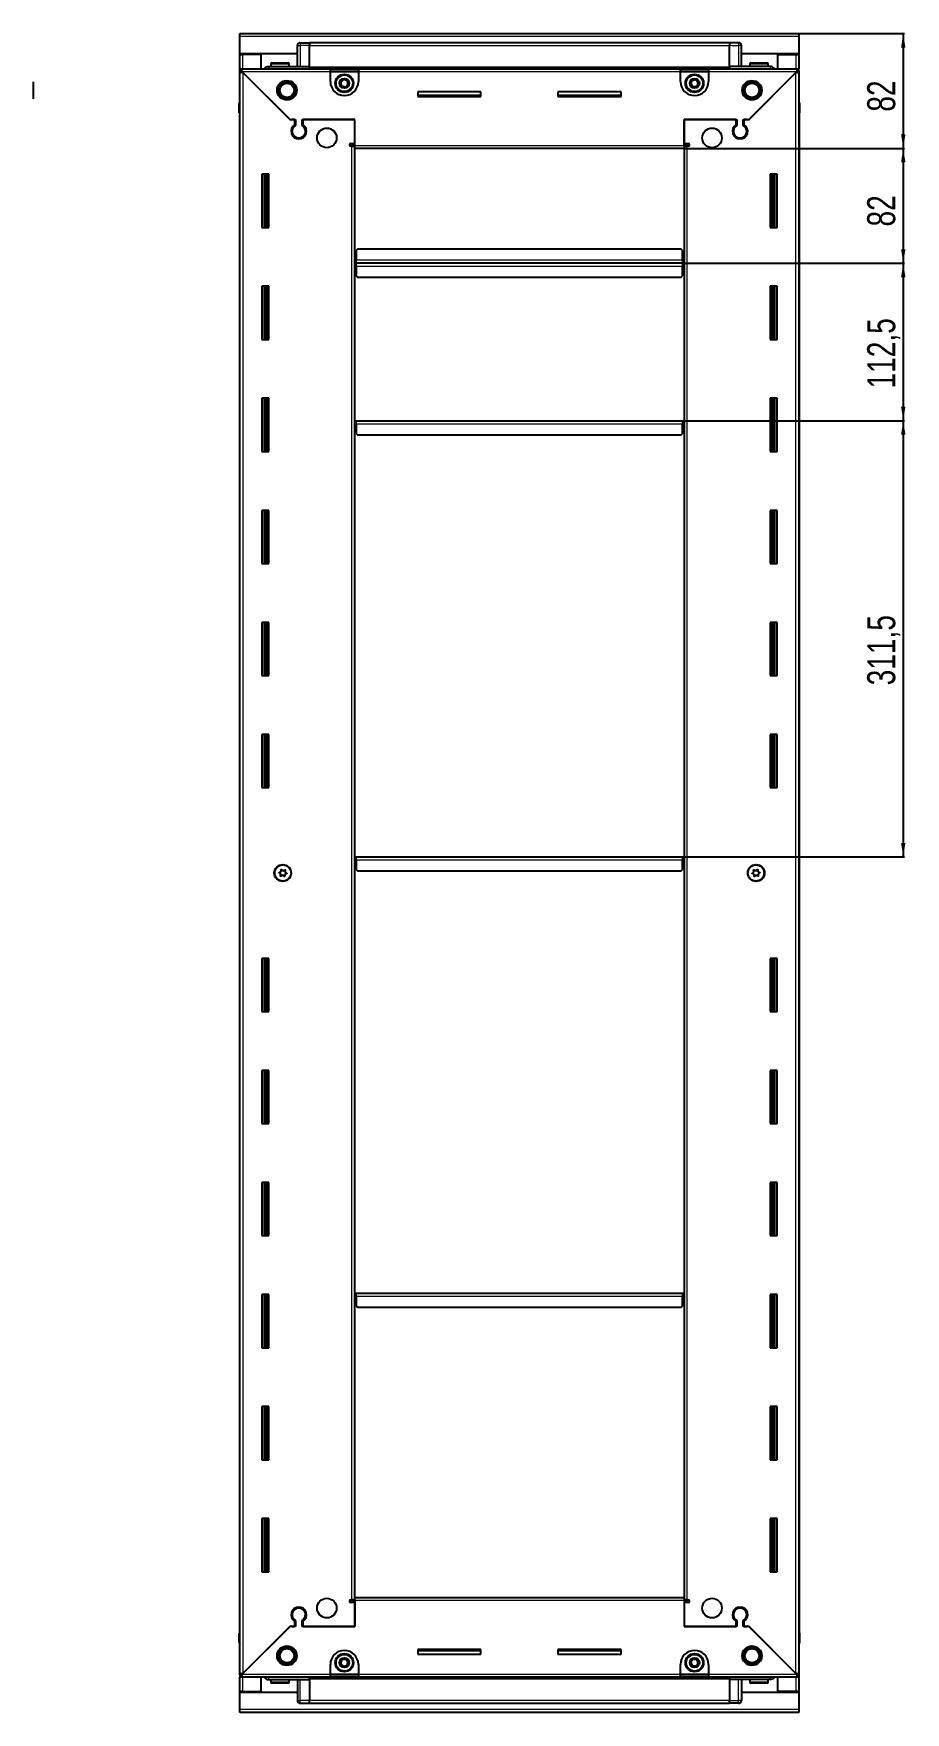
# Model space of a CAD drawing. Header units: millimetres. Extents: x 964 to 3877, y -1659 to 1425.
# Drawn here: x 3255 to 3877, y 94 to 1293 of the extents above; entities that cross this region are included whole.
import ezdxf

# ---------------------------------------------------------------- set-up
doc = ezdxf.new("R2010")
doc.units = ezdxf.units.MM
doc.layers.add('FORMAT', color=7, linetype='Continuous')
doc.styles.add('SLDTEXTSTYLE0', font='TXT', dxfattribs={"width": 0.75})
doc.dimstyles.new('SLDDIMSTYLE0', dxfattribs={"dimtxt": 20, "dimasz": 10, "dimexe": 0, "dimexo": 0.0625, "dimgap": 5, "dimtad": 2, "dimdec": 1, "dimrnd": 1e-09, "dimzin": 12, "dimdsep": 46, "dimtxsty": 'SLDTEXTSTYLE0', "dimsah": 1, "dimcen": 0.09, "dimadec": 0, "dimazin": 3, "dimtfac": 1, "dimtofl": 0, "dimtmove": 0, "dimatfit": 3, "dimfxl": 0, "dimfrac": 2, "dimtolj": 1, "dimtzin": 12, "dimarcsym": 0})

# ---------------------------------------------------------------- blocks, each defined once
blk = doc.blocks.new('_D_6')
at = {"layer": 'FORMAT'}
for p, q in [((3801.5, 1293.1), (3876.9, 1293.1)), ((3875.9, 1293.1), (3875.9, 1211.1)), ((3719.5, 1211.1), (3876.9, 1211.1))]:
    blk.add_line(p, q, dxfattribs=at)
for points in [[(3875.9, 1293.1), (3874.4, 1283.1), (3877.5, 1283.1)], [(3875.9, 1211.1), (3877.5, 1221.1), (3874.4, 1221.1)]]:
    blk.add_solid(points, dxfattribs=at)
at = {"layer": 'FORMAT', "insert": (3850.2, 1237.3), "char_height": 20, "attachment_point": 1, "rotation": 90, "style": 'SLDTEXTSTYLE0'}
blk.add_mtext('82', dxfattribs=at)
blk = doc.blocks.new('_D_7')
at = {"layer": 'FORMAT'}
for p, q in [((3719.5, 1211.1), (3876.9, 1211.1)), ((3875.9, 1211.1), (3875.9, 1129.1)), ((3718.5, 1129.1), (3876.9, 1129.1))]:
    blk.add_line(p, q, dxfattribs=at)
for points in [[(3875.9, 1211.1), (3874.4, 1201.1), (3877.5, 1201.1)], [(3875.9, 1129.1), (3877.5, 1139.1), (3874.4, 1139.1)]]:
    blk.add_solid(points, dxfattribs=at)
at = {"layer": 'FORMAT', "insert": (3850.2, 1155.3), "char_height": 20, "attachment_point": 1, "rotation": 90, "style": 'SLDTEXTSTYLE0'}
blk.add_mtext('82', dxfattribs=at)
blk = doc.blocks.new('_D_8')
at = {"layer": 'FORMAT'}
for p, q in [((3718.5, 1129.1), (3876.9, 1129.1)), ((3875.9, 1129.1), (3875.9, 1016.6)), ((3718.5, 1016.6), (3876.9, 1016.6))]:
    blk.add_line(p, q, dxfattribs=at)
for points in [[(3875.9, 1129.1), (3874.4, 1119.1), (3877.5, 1119.1)], [(3875.9, 1016.6), (3877.5, 1026.6), (3874.4, 1026.6)]]:
    blk.add_solid(points, dxfattribs=at)
at = {"layer": 'FORMAT', "insert": (3850.2, 1039.6), "char_height": 20, "attachment_point": 1, "rotation": 90, "style": 'SLDTEXTSTYLE0'}
blk.add_mtext('112,5', dxfattribs=at)
blk = doc.blocks.new('_D_9')
at = {"layer": 'FORMAT'}
for p, q in [((3718.5, 1016.6), (3876.9, 1016.6)), ((3875.9, 1016.6), (3875.9, 705.1)), ((3718.5, 705.1), (3876.9, 705.1))]:
    blk.add_line(p, q, dxfattribs=at)
for points in [[(3875.9, 1016.6), (3874.4, 1006.6), (3877.5, 1006.6)], [(3875.9, 705.1), (3877.5, 715.1), (3874.4, 715.1)]]:
    blk.add_solid(points, dxfattribs=at)
at = {"layer": 'FORMAT', "insert": (3850.2, 827.6), "char_height": 20, "attachment_point": 1, "rotation": 90, "style": 'SLDTEXTSTYLE0'}
blk.add_mtext('311,5', dxfattribs=at)

msp = doc.modelspace()

# ---------------------------------------------------------------- linework, layer by layer
at = {"color": 7, "linetype": 'Continuous', "lineweight": 25}
for p, q in [((3402.44, 1293.07), (3801.44, 1293.07)), ((3402.44, 1290.97), (3402.44, 1293.07)), ((3402.44, 1278.57), (3402.44, 1290.97)), ((3443.44, 1269.57), (3443.44, 1284.57)), ((3444.12, 1286.07), (3444.12, 1286.07)), ((3445.44, 1286.57), (3451.94, 1286.57)), ((3445.44, 1286.57), (3451.94, 1286.57)), ((3451.94, 1286.57), (3451.94, 1286.57)), ((3451.94, 1286.57), (3451.94, 1286.57)), ((3451.94, 1286.57), (3451.94, 1284.57)), ((3751.94, 1286.42), (3451.94, 1286.42)), ((3451.94, 1269.57), (3451.94, 1284.57)), ((3751.94, 1286.57), (3751.94, 1286.57)), ((3758.44, 1286.57), (3751.94, 1286.57)), ((3758.44, 1286.57), (3751.94, 1286.57)), ((3751.94, 1286.57), (3751.94, 1284.57)), ((3751.94, 1269.57), (3751.94, 1284.57)), ((3760.44, 1284.57), (3760.44, 1284.57)), ((3760.44, 1269.57), (3760.44, 1284.57)), ((3801.44, 1293.07), (3801.44, 1290.97)), ((3801.44, 1290.97), (3801.44, 1278.57)), ((3443.44, 1278.57), (3402.44, 1278.57)), ((3402.44, 1278.07), (3402.44, 1278.57)), ((3402.44, 1278.07), (3404.54, 1278.07)), ((3402.44, 1267.82), (3402.44, 1278.07)), ((3403.94, 1278.07), (3403.94, 1278.57)), ((3417.44, 1278.07), (3404.54, 1278.07)), ((3417.44, 1267.82), (3417.44, 1278.07)), ((3424.44, 1271.47), (3424.44, 1269.57)), ((3425.24, 1272.27), (3436.64, 1272.27)), ((3437.44, 1269.57), (3437.44, 1271.47)), ((3801.44, 1278.57), (3760.44, 1278.57)), ((3766.44, 1271.47), (3766.44, 1269.57)), ((3767.24, 1272.27), (3778.64, 1272.27)), ((3779.44, 1269.57), (3779.44, 1271.47)), ((3786.44, 1267.82), (3786.44, 1278.07)), ((3786.44, 1278.07), (3799.34, 1278.07)), ((3799.34, 1278.07), (3801.44, 1278.07)), ((3799.94, 1278.07), (3799.94, 1278.57)), ((3801.44, 1278.07), (3801.44, 1278.57)), ((3801.44, 1278.07), (3801.44, 1267.82)), ((3402.44, 1266.32), (3402.44, 1267.82)), ((3402.44, 1267.82), (3403.44, 1267.82)), ((3402.44, 1265.82), (3402.44, 1266.32)), ((3402.44, 1266.32), (3403.44, 1266.32)), ((3402.44, 121.32), (3402.44, 1265.82)), ((3403.94, 1265.82), (3402.44, 1265.82)), ((3403.44, 1266.32), (3403.44, 1267.82)), ((3403.44, 1267.82), (3466.94, 1267.82)), ((3404.04, 1265.72), (3437.94, 1231.82)), ((3438.64, 1231.12), (3404.54, 1265.22)), ((3422.94, 1269.57), (3451.94, 1269.57)), ((3451.94, 1269.57), (3451.94, 1269.07)), ((3451.94, 1268.42), (3751.94, 1268.42)), ((3466.94, 1265.72), (3466.94, 1267.82)), ((3466.94, 1267.82), (3486.94, 1267.82)), ((3466.94, 1266.32), (3486.94, 1266.32)), ((3466.94, 1258.82), (3466.94, 1265.72)), ((3486.94, 1267.82), (3486.94, 1265.72)), ((3486.94, 1267.82), (3716.94, 1267.82)), ((3486.94, 1265.72), (3486.94, 1258.82)), ((3716.94, 1265.72), (3716.94, 1267.82)), ((3716.94, 1267.82), (3736.94, 1267.82)), ((3716.94, 1266.32), (3736.94, 1266.32)), ((3716.94, 1258.82), (3716.94, 1265.72)), ((3736.94, 1267.82), (3800.44, 1267.82)), ((3736.94, 1267.82), (3736.94, 1265.72)), ((3736.94, 1265.72), (3736.94, 1258.82)), ((3780.94, 1269.57), (3751.94, 1269.57)), ((3751.94, 1269.57), (3751.94, 1269.07)), ((3799.34, 1265.22), (3765.24, 1231.12)), ((3765.94, 1231.82), (3799.84, 1265.72)), ((3799.94, 1265.82), (3801.44, 1265.82)), ((3800.44, 1266.32), (3800.44, 1267.82)), ((3800.44, 1267.82), (3801.44, 1267.82)), ((3800.44, 1266.32), (3801.44, 1266.32)), ((3801.44, 1266.32), (3801.44, 1267.82)), ((3801.44, 1266.32), (3801.44, 1265.82)), ((3801.44, 1265.82), (3801.44, 121.32)), ((3255.08, 1246.57), (3255.08, 1258.57)), ((3574.44, 1251.57), (3529.44, 1251.57)), ((3529.44, 1251.57), (3529.44, 1248.07)), ((3574.44, 1248.82), (3529.44, 1248.82)), ((3529.44, 1248.07), (3574.44, 1248.07)), ((3574.44, 1248.07), (3574.44, 1251.57)), ((3674.44, 1251.57), (3629.44, 1251.57)), ((3629.44, 1251.57), (3629.44, 1248.07)), ((3674.44, 1248.82), (3629.44, 1248.82)), ((3629.44, 1248.07), (3674.44, 1248.07)), ((3674.44, 1248.07), (3674.44, 1251.57)), ((3401.94, 1243.07), (3401.94, 1236.57)), ((3401.94, 1236.57), (3401.94, 1243.07)), ((3401.94, 1236.57), (3401.94, 1236.57)), ((3402.44, 1236.57), (3401.94, 1236.57)), ((3402.09, 1236.57), (3402.09, 150.57)), ((3801.44, 1244.39), (3801.44, 1244.39)), ((3801.44, 1236.57), (3801.94, 1236.57)), ((3801.79, 150.57), (3801.79, 1236.57)), ((3801.94, 1243.07), (3801.94, 1236.57)), ((3801.94, 1236.57), (3801.94, 1243.07)), ((3801.94, 1236.57), (3801.94, 1236.57)), ((3801.94, 1236.57), (3801.94, 1236.57)), ((3437.94, 1231.82), (3442.14, 1231.82)), ((3439.34, 1231.82), (3438.64, 1231.12)), ((3441.44, 1231.82), (3439.34, 1231.82)), ((3441.44, 1231.82), (3441.44, 1227.93)), ((3442.14, 1231.82), (3442.14, 1227.53)), ((3446.74, 1231.82), (3484.44, 1231.82)), ((3446.74, 1227.53), (3446.74, 1231.82)), ((3447.44, 1227.93), (3447.44, 1231.82)), ((3484.44, 1231.82), (3447.44, 1231.82)), ((3484.44, 1213.17), (3484.44, 1231.82)), ((3484.44, 1214.57), (3484.44, 1231.82)), ((3719.44, 1231.82), (3757.14, 1231.82)), ((3719.44, 1213.17), (3719.44, 1231.82)), ((3719.44, 1231.82), (3719.44, 1214.57)), ((3756.44, 1231.82), (3719.44, 1231.82)), ((3756.44, 1231.82), (3756.44, 1227.93)), ((3757.14, 1231.82), (3757.14, 1227.53)), ((3761.74, 1231.82), (3765.94, 1231.82)), ((3761.74, 1227.53), (3761.74, 1231.82)), ((3764.54, 1231.82), (3762.44, 1231.82)), ((3762.44, 1227.93), (3762.44, 1231.82)), ((3765.24, 1231.12), (3764.54, 1231.82)), ((3442.44, 1218.96), (3442.44, 1218.2)), ((3481.59, 1214.57), (3484.44, 1214.57)), ((3482.34, 1212.57), (3481.59, 1212.57)), ((3482.34, 1212.57), (3484.44, 1212.57)), ((3484.44, 1213.57), (3482.44, 1213.57)), ((3482.44, 1213.57), (3482.44, 1212.57)), ((3484.44, 1211.07), (3484.44, 1213.17)), ((3719.44, 1211.07), (3484.44, 1211.07)), ((3484.44, 176.07), (3484.44, 1211.07)), ((3719.44, 1214.57), (3722.29, 1214.57)), ((3721.44, 1213.57), (3719.44, 1213.57)), ((3719.44, 1213.17), (3719.44, 1211.07)), ((3719.44, 1212.57), (3721.54, 1212.57)), ((3719.44, 1211.07), (3719.44, 176.07)), ((3721.44, 1212.57), (3721.44, 1213.57)), ((3722.29, 1212.57), (3721.54, 1212.57)), ((3761.44, 1218.96), (3761.44, 1218.2)), ((3422.94, 1192.57), (3417.94, 1192.57)), ((3417.94, 1192.57), (3417.94, 1154.57)), ((3420.09, 1154.57), (3420.09, 1192.57)), ((3421.88, 1154.57), (3421.88, 1192.57)), ((3421.92, 1154.57), (3421.92, 1192.57)), ((3422.94, 1154.57), (3422.94, 1192.57)), ((3780.94, 1192.57), (3780.94, 1154.57)), ((3785.94, 1192.57), (3780.94, 1192.57)), ((3781.97, 1192.57), (3781.97, 1154.57)), ((3782, 1192.57), (3782, 1154.57)), ((3783.79, 1192.57), (3783.79, 1154.57)), ((3785.94, 1154.57), (3785.94, 1192.57)), ((3417.94, 1154.57), (3422.94, 1154.57)), ((3780.94, 1154.57), (3785.94, 1154.57)), ((3486.44, 1139.07), (3485.44, 1138.07)), ((3717.44, 1139.07), (3486.44, 1139.07)), ((3718.44, 1138.07), (3717.44, 1139.07)), ((3485.19, 1129.07), (3484.44, 1129.07)), ((3485.44, 1131.92), (3485.19, 1131.92)), ((3485.19, 1131.92), (3485.19, 1129.07)), ((3485.19, 1129.07), (3485.19, 1126.22)), ((3485.44, 1138.07), (3485.44, 1131.17)), ((3485.44, 1129.07), (3485.44, 1131.17)), ((3485.44, 1126.97), (3485.44, 1129.07)), ((3718.44, 1129.07), (3485.44, 1129.07)), ((3718.44, 1131.17), (3718.44, 1138.07)), ((3718.69, 1131.92), (3718.44, 1131.92)), ((3718.44, 1131.17), (3718.44, 1129.07)), ((3718.44, 1129.07), (3718.44, 1126.97)), ((3718.69, 1129.07), (3718.69, 1131.92)), ((3718.69, 1126.22), (3718.69, 1129.07)), ((3719.44, 1129.07), (3718.69, 1129.07)), ((3485.19, 1126.22), (3485.44, 1126.22)), ((3485.44, 1126.97), (3485.44, 1120.07)), ((3485.44, 1120.07), (3486.44, 1119.07)), ((3486.44, 1119.07), (3717.44, 1119.07)), ((3717.44, 1119.07), (3718.44, 1120.07)), ((3718.44, 1120.07), (3718.44, 1126.97)), ((3718.44, 1126.22), (3718.69, 1126.22)), ((3422.94, 1112.57), (3417.94, 1112.57)), ((3417.94, 1112.57), (3417.94, 1074.57)), ((3420.09, 1074.57), (3420.09, 1112.57)), ((3421.88, 1074.57), (3421.88, 1112.57)), ((3421.92, 1074.57), (3421.92, 1112.57)), ((3422.94, 1074.57), (3422.94, 1112.57)), ((3780.94, 1112.57), (3780.94, 1074.57)), ((3785.94, 1112.57), (3780.94, 1112.57)), ((3781.97, 1112.57), (3781.97, 1074.57)), ((3782, 1112.57), (3782, 1074.57)), ((3783.79, 1112.57), (3783.79, 1074.57)), ((3785.94, 1074.57), (3785.94, 1112.57)), ((3417.94, 1074.57), (3422.94, 1074.57)), ((3780.94, 1074.57), (3785.94, 1074.57)), ((3422.94, 1032.57), (3417.94, 1032.57)), ((3417.94, 1032.57), (3417.94, 994.57)), ((3420.09, 994.57), (3420.09, 1032.57)), ((3421.88, 994.57), (3421.88, 1032.57)), ((3421.92, 994.57), (3421.92, 1032.57)), ((3422.94, 994.57), (3422.94, 1032.57)), ((3780.94, 1032.57), (3780.94, 994.57)), ((3785.94, 1032.57), (3780.94, 1032.57)), ((3781.97, 1032.57), (3781.97, 994.57)), ((3782, 1032.57), (3782, 994.57)), ((3783.79, 1032.57), (3783.79, 994.57)), ((3785.94, 994.57), (3785.94, 1032.57)), ((3484.44, 1016.57), (3485.19, 1016.57)), ((3485.19, 1016.57), (3485.19, 1013.72)), ((3485.19, 1013.72), (3485.44, 1013.72)), ((3485.44, 1014.47), (3485.44, 1016.57)), ((3485.44, 1016.57), (3718.44, 1016.57)), ((3485.44, 1014.47), (3485.44, 1007.57)), ((3485.44, 1007.57), (3486.44, 1006.57)), ((3717.44, 1006.57), (3718.44, 1007.57)), ((3718.44, 1016.57), (3718.44, 1014.47)), ((3718.44, 1007.57), (3718.44, 1014.47)), ((3718.44, 1013.72), (3718.69, 1013.72)), ((3718.69, 1013.72), (3718.69, 1016.57)), ((3718.69, 1016.57), (3719.44, 1016.57)), ((3486.44, 1006.57), (3717.44, 1006.57)), ((3417.94, 994.57), (3422.94, 994.57)), ((3780.94, 994.57), (3785.94, 994.57)), ((3422.94, 952.57), (3417.94, 952.57)), ((3417.94, 952.57), (3417.94, 914.57)), ((3420.09, 914.57), (3420.09, 952.57)), ((3421.88, 914.57), (3421.88, 952.57)), ((3421.92, 914.57), (3421.92, 952.57)), ((3422.94, 914.57), (3422.94, 952.57)), ((3780.94, 952.57), (3780.94, 914.57)), ((3785.94, 952.57), (3780.94, 952.57)), ((3781.97, 952.57), (3781.97, 914.57)), ((3782, 952.57), (3782, 914.57)), ((3783.79, 952.57), (3783.79, 914.57)), ((3785.94, 914.57), (3785.94, 952.57)), ((3417.94, 914.57), (3422.94, 914.57)), ((3780.94, 914.57), (3785.94, 914.57)), ((3422.94, 872.57), (3417.94, 872.57)), ((3417.94, 872.57), (3417.94, 834.57)), ((3420.09, 834.57), (3420.09, 872.57)), ((3421.88, 834.57), (3421.88, 872.57)), ((3421.92, 834.57), (3421.92, 872.57)), ((3422.94, 834.57), (3422.94, 872.57)), ((3780.94, 872.57), (3780.94, 834.57)), ((3785.94, 872.57), (3780.94, 872.57)), ((3781.97, 872.57), (3781.97, 834.57)), ((3782, 872.57), (3782, 834.57)), ((3783.79, 872.57), (3783.79, 834.57)), ((3785.94, 834.57), (3785.94, 872.57)), ((3417.94, 834.57), (3422.94, 834.57)), ((3780.94, 834.57), (3785.94, 834.57)), ((3422.94, 792.57), (3417.94, 792.57)), ((3417.94, 792.57), (3417.94, 754.57)), ((3420.09, 754.57), (3420.09, 792.57)), ((3421.88, 754.57), (3421.88, 792.57)), ((3421.92, 754.57), (3421.92, 792.57)), ((3422.94, 754.57), (3422.94, 792.57)), ((3780.94, 792.57), (3780.94, 754.57)), ((3785.94, 792.57), (3780.94, 792.57)), ((3781.97, 792.57), (3781.97, 754.57)), ((3782, 792.57), (3782, 754.57)), ((3783.79, 792.57), (3783.79, 754.57)), ((3785.94, 754.57), (3785.94, 792.57)), ((3417.94, 754.57), (3422.94, 754.57)), ((3780.94, 754.57), (3785.94, 754.57)), ((3484.44, 705.07), (3485.19, 705.07)), ((3485.19, 705.07), (3485.19, 702.22)), ((3485.19, 702.22), (3485.44, 702.22)), ((3485.44, 702.97), (3485.44, 705.07)), ((3485.44, 705.07), (3718.44, 705.07)), ((3485.44, 702.97), (3485.44, 696.07)), ((3485.44, 696.07), (3486.44, 695.07)), ((3717.44, 695.07), (3718.44, 696.07)), ((3718.44, 705.07), (3718.44, 702.97)), ((3718.44, 696.07), (3718.44, 702.97)), ((3718.44, 702.22), (3718.69, 702.22)), ((3718.69, 702.22), (3718.69, 705.07)), ((3718.69, 705.07), (3719.44, 705.07)), ((3486.44, 695.07), (3717.44, 695.07)), ((3422.94, 632.57), (3417.94, 632.57)), ((3417.94, 632.57), (3417.94, 594.57)), ((3420.09, 594.57), (3420.09, 632.57)), ((3421.88, 594.57), (3421.88, 632.57)), ((3421.92, 594.57), (3421.92, 632.57)), ((3422.94, 594.57), (3422.94, 632.57)), ((3780.94, 632.57), (3780.94, 594.57)), ((3785.94, 632.57), (3780.94, 632.57)), ((3781.97, 632.57), (3781.97, 594.57)), ((3782, 632.57), (3782, 594.57)), ((3783.79, 632.57), (3783.79, 594.57)), ((3785.94, 594.57), (3785.94, 632.57)), ((3417.94, 594.57), (3422.94, 594.57)), ((3780.94, 594.57), (3785.94, 594.57)), ((3422.94, 552.57), (3417.94, 552.57)), ((3417.94, 552.57), (3417.94, 514.57)), ((3420.09, 514.57), (3420.09, 552.57)), ((3421.88, 514.57), (3421.88, 552.57)), ((3421.92, 514.57), (3421.92, 552.57)), ((3422.94, 514.57), (3422.94, 552.57)), ((3780.94, 552.57), (3780.94, 514.57)), ((3785.94, 552.57), (3780.94, 552.57)), ((3781.97, 552.57), (3781.97, 514.57)), ((3782, 552.57), (3782, 514.57)), ((3783.79, 552.57), (3783.79, 514.57)), ((3785.94, 514.57), (3785.94, 552.57)), ((3417.94, 514.57), (3422.94, 514.57)), ((3780.94, 514.57), (3785.94, 514.57)), ((3422.94, 472.57), (3417.94, 472.57)), ((3417.94, 472.57), (3417.94, 434.57)), ((3420.09, 434.57), (3420.09, 472.57)), ((3421.88, 434.57), (3421.88, 472.57)), ((3421.92, 434.57), (3421.92, 472.57)), ((3422.94, 434.57), (3422.94, 472.57)), ((3780.94, 472.57), (3780.94, 434.57)), ((3785.94, 472.57), (3780.94, 472.57)), ((3781.97, 472.57), (3781.97, 434.57)), ((3782, 472.57), (3782, 434.57)), ((3783.79, 472.57), (3783.79, 434.57)), ((3785.94, 434.57), (3785.94, 472.57)), ((3417.94, 434.57), (3422.94, 434.57)), ((3780.94, 434.57), (3785.94, 434.57)), ((3422.94, 392.57), (3417.94, 392.57)), ((3417.94, 392.57), (3417.94, 354.57)), ((3420.09, 354.57), (3420.09, 392.57)), ((3421.88, 354.57), (3421.88, 392.57)), ((3421.92, 354.57), (3421.92, 392.57)), ((3422.94, 354.57), (3422.94, 392.57)), ((3484.44, 393.57), (3485.19, 393.57)), ((3485.19, 393.57), (3485.19, 390.72)), ((3485.19, 390.72), (3485.44, 390.72)), ((3485.44, 391.47), (3485.44, 393.57)), ((3485.44, 393.57), (3718.44, 393.57)), ((3485.44, 391.47), (3485.44, 384.57)), ((3485.44, 384.57), (3486.44, 383.57)), ((3717.44, 383.57), (3718.44, 384.57)), ((3718.44, 393.57), (3718.44, 391.47)), ((3718.44, 384.57), (3718.44, 391.47)), ((3718.44, 390.72), (3718.69, 390.72)), ((3718.69, 390.72), (3718.69, 393.57)), ((3718.69, 393.57), (3719.44, 393.57)), ((3780.94, 392.57), (3780.94, 354.57)), ((3785.94, 392.57), (3780.94, 392.57)), ((3781.97, 392.57), (3781.97, 354.57)), ((3782, 392.57), (3782, 354.57)), ((3783.79, 392.57), (3783.79, 354.57)), ((3785.94, 354.57), (3785.94, 392.57)), ((3486.44, 383.57), (3717.44, 383.57)), ((3417.94, 354.57), (3422.94, 354.57)), ((3780.94, 354.57), (3785.94, 354.57)), ((3422.94, 312.57), (3417.94, 312.57)), ((3417.94, 312.57), (3417.94, 274.57)), ((3420.09, 274.57), (3420.09, 312.57)), ((3421.88, 274.57), (3421.88, 312.57)), ((3421.92, 274.57), (3421.92, 312.57)), ((3422.94, 274.57), (3422.94, 312.57)), ((3780.94, 312.57), (3780.94, 274.57)), ((3785.94, 312.57), (3780.94, 312.57)), ((3781.97, 312.57), (3781.97, 274.57)), ((3782, 312.57), (3782, 274.57)), ((3783.79, 312.57), (3783.79, 274.57)), ((3785.94, 274.57), (3785.94, 312.57)), ((3417.94, 274.57), (3422.94, 274.57)), ((3780.94, 274.57), (3785.94, 274.57)), ((3422.94, 232.57), (3417.94, 232.57)), ((3417.94, 232.57), (3417.94, 194.57)), ((3420.09, 194.57), (3420.09, 232.57)), ((3421.88, 194.57), (3421.88, 232.57)), ((3421.92, 194.57), (3421.92, 232.57)), ((3422.94, 194.57), (3422.94, 232.57)), ((3780.94, 232.57), (3780.94, 194.57)), ((3785.94, 232.57), (3780.94, 232.57)), ((3781.97, 232.57), (3781.97, 194.57)), ((3782, 232.57), (3782, 194.57)), ((3783.79, 232.57), (3783.79, 194.57)), ((3785.94, 194.57), (3785.94, 232.57)), ((3417.94, 194.57), (3422.94, 194.57)), ((3780.94, 194.57), (3785.94, 194.57)), ((3442.44, 168.94), (3442.44, 168.18)), ((3481.59, 174.57), (3482.34, 174.57)), ((3484.44, 172.57), (3481.59, 172.57)), ((3484.44, 174.57), (3482.34, 174.57)), ((3482.44, 174.57), (3482.44, 173.57)), ((3482.44, 173.57), (3484.44, 173.57)), ((3484.44, 173.97), (3484.44, 176.07)), ((3484.44, 176.07), (3719.44, 176.07)), ((3484.44, 173.97), (3484.44, 155.32)), ((3484.44, 155.32), (3484.44, 172.57)), ((3719.44, 176.07), (3719.44, 173.97)), ((3721.54, 174.57), (3719.44, 174.57)), ((3719.44, 173.97), (3719.44, 155.32)), ((3719.44, 173.57), (3721.44, 173.57)), ((3719.44, 172.57), (3719.44, 155.32)), ((3722.29, 172.57), (3719.44, 172.57)), ((3721.44, 173.57), (3721.44, 174.57)), ((3721.54, 174.57), (3722.29, 174.57)), ((3761.44, 168.94), (3761.44, 168.18)), ((3404.54, 121.92), (3438.64, 156.02)), ((3438.64, 156.02), (3439.34, 155.32)), ((3441.44, 159.21), (3441.44, 155.32)), ((3442.14, 159.61), (3442.14, 155.32)), ((3446.74, 155.32), (3446.74, 159.61)), ((3447.44, 155.32), (3447.44, 159.21)), ((3756.44, 159.21), (3756.44, 155.32)), ((3757.14, 159.61), (3757.14, 155.32)), ((3761.74, 155.32), (3761.74, 159.61)), ((3762.44, 155.32), (3762.44, 159.21)), ((3764.54, 155.32), (3765.24, 156.02)), ((3765.24, 156.02), (3799.34, 121.92)), ((3401.94, 150.57), (3401.94, 150.57)), ((3401.94, 144.07), (3401.94, 150.57)), ((3401.94, 150.57), (3401.94, 150.57)), ((3401.94, 150.57), (3401.94, 144.07)), ((3402.44, 150.57), (3401.94, 150.57)), ((3437.94, 155.32), (3404.04, 121.42)), ((3442.14, 155.32), (3437.94, 155.32)), ((3439.34, 155.32), (3441.44, 155.32)), ((3484.44, 155.32), (3446.74, 155.32)), ((3447.44, 155.32), (3484.44, 155.32)), ((3757.14, 155.32), (3719.44, 155.32)), ((3719.44, 155.32), (3756.44, 155.32)), ((3765.94, 155.32), (3761.74, 155.32)), ((3762.44, 155.32), (3764.54, 155.32)), ((3799.84, 121.42), (3765.94, 155.32)), ((3801.44, 150.57), (3801.94, 150.57)), ((3801.94, 150.57), (3801.94, 150.57)), ((3801.94, 144.07), (3801.94, 150.57)), ((3801.94, 150.57), (3801.94, 144.07)), ((3402.44, 142.75), (3402.44, 142.75)), ((3574.44, 139.07), (3529.44, 139.07)), ((3529.44, 139.07), (3529.44, 135.57)), ((3529.44, 138.32), (3574.44, 138.32)), ((3529.44, 135.57), (3574.44, 135.57)), ((3574.44, 135.57), (3574.44, 139.07)), ((3674.44, 139.07), (3629.44, 139.07)), ((3629.44, 139.07), (3629.44, 135.57)), ((3629.44, 138.32), (3674.44, 138.32)), ((3629.44, 135.57), (3674.44, 135.57)), ((3674.44, 135.57), (3674.44, 139.07)), ((3402.44, 120.82), (3402.44, 121.32)), ((3403.94, 121.32), (3402.44, 121.32)), ((3402.44, 120.82), (3402.44, 119.32)), ((3403.44, 120.82), (3402.44, 120.82)), ((3403.44, 120.82), (3403.44, 119.32)), ((3466.94, 121.42), (3466.94, 128.32)), ((3466.94, 119.32), (3466.94, 121.42)), ((3486.94, 120.82), (3466.94, 120.82)), ((3486.94, 128.32), (3486.94, 121.42)), ((3486.94, 121.42), (3486.94, 119.32)), ((3716.94, 121.42), (3716.94, 128.32)), ((3716.94, 119.32), (3716.94, 121.42)), ((3736.94, 120.82), (3716.94, 120.82)), ((3736.94, 128.32), (3736.94, 121.42)), ((3736.94, 121.42), (3736.94, 119.32)), ((3799.94, 121.32), (3801.44, 121.32)), ((3800.44, 120.82), (3800.44, 119.32)), ((3801.44, 120.82), (3800.44, 120.82)), ((3801.44, 121.32), (3801.44, 120.82)), ((3801.44, 120.82), (3801.44, 119.32)), ((3402.44, 109.07), (3402.44, 119.32)), ((3403.44, 119.32), (3402.44, 119.32)), ((3404.54, 109.07), (3402.44, 109.07)), ((3402.44, 108.57), (3402.44, 109.07)), ((3402.44, 108.57), (3443.44, 108.57)), ((3402.44, 96.17), (3402.44, 108.57)), ((3466.94, 119.32), (3403.44, 119.32)), ((3403.94, 108.57), (3403.94, 109.07)), ((3404.54, 109.07), (3417.44, 109.07)), ((3417.44, 109.07), (3417.44, 119.32)), ((3422.94, 117.57), (3451.94, 117.57)), ((3424.44, 117.57), (3424.44, 115.67)), ((3429.02, 114.87), (3425.24, 114.87)), ((3436.64, 114.87), (3429.02, 114.87)), ((3437.44, 115.67), (3437.44, 117.57)), ((3443.44, 117.57), (3443.44, 102.57)), ((3751.94, 118.72), (3451.94, 118.72)), ((3451.94, 117.57), (3451.94, 118.07)), ((3451.94, 117.57), (3451.94, 102.57)), ((3486.94, 119.32), (3466.94, 119.32)), ((3716.94, 119.32), (3486.94, 119.32)), ((3736.94, 119.32), (3716.94, 119.32)), ((3800.44, 119.32), (3736.94, 119.32)), ((3751.94, 117.57), (3751.94, 118.07)), ((3780.94, 117.57), (3751.94, 117.57)), ((3751.94, 117.57), (3751.94, 102.57)), ((3760.44, 117.57), (3760.44, 102.57)), ((3760.44, 108.57), (3801.44, 108.57)), ((3766.44, 117.57), (3766.44, 115.67)), ((3774.24, 114.87), (3767.24, 114.87)), ((3778.64, 114.87), (3774.24, 114.87)), ((3779.44, 115.67), (3779.44, 117.57)), ((3786.44, 109.07), (3786.44, 119.32)), ((3799.34, 109.07), (3786.44, 109.07)), ((3801.44, 109.07), (3799.34, 109.07)), ((3799.94, 108.57), (3799.94, 109.07)), ((3801.44, 119.32), (3800.44, 119.32)), ((3801.44, 119.32), (3801.44, 109.07)), ((3801.44, 108.57), (3801.44, 109.07)), ((3801.44, 108.57), (3801.44, 96.17)), ((3402.44, 94.07), (3402.44, 96.17)), ((3443.44, 102.57), (3443.44, 102.57)), ((3445.44, 100.57), (3451.94, 100.57)), ((3445.44, 100.57), (3451.94, 100.57)), ((3451.94, 100.57), (3451.94, 102.57)), ((3451.94, 100.72), (3751.94, 100.72)), ((3451.94, 100.57), (3451.94, 100.57)), ((3751.94, 100.57), (3751.94, 102.57)), ((3758.44, 100.57), (3751.94, 100.57)), ((3751.94, 100.57), (3751.94, 100.57)), ((3751.94, 100.57), (3751.94, 100.57)), ((3758.44, 100.57), (3751.94, 100.57)), ((3759.77, 101.07), (3759.77, 101.07)), ((3801.44, 96.17), (3801.44, 94.07)), ((3801.44, 94.07), (3402.44, 94.07))]:
    msp.add_line(p, q, dxfattribs=at)
at = {"color": 8, "linetype": 'Continuous', "lineweight": 18}
for p, q in [((3801.44, 1290.97), (3402.44, 1290.97)), ((3443.44, 1284.57), (3445.44, 1284.57)), ((3445.44, 1286.57), (3445.44, 1284.57)), ((3445.44, 1284.57), (3445.44, 1269.57)), ((3451.94, 1284.57), (3445.44, 1284.57)), ((3751.94, 1284.42), (3451.94, 1284.42)), ((3751.94, 1284.57), (3758.44, 1284.57)), ((3758.44, 1286.57), (3758.44, 1284.57)), ((3758.44, 1284.57), (3758.44, 1269.57)), ((3760.44, 1284.57), (3758.44, 1284.57)), ((3404.54, 1278.07), (3404.54, 1278.57)), ((3404.54, 1267.82), (3404.54, 1278.07)), ((3424.44, 1271.47), (3437.44, 1271.47)), ((3766.44, 1271.47), (3779.44, 1271.47)), ((3799.34, 1278.57), (3799.34, 1278.07)), ((3799.34, 1278.07), (3799.34, 1267.82)), ((3466.94, 1265.72), (3404.04, 1265.72)), ((3404.54, 1265.22), (3404.54, 121.92)), ((3751.94, 1269.07), (3451.94, 1269.07)), ((3751.94, 1267.84), (3451.94, 1267.84)), ((3466.94, 1265.72), (3486.94, 1265.72)), ((3716.94, 1265.72), (3486.94, 1265.72)), ((3716.94, 1265.72), (3736.94, 1265.72)), ((3799.84, 1265.72), (3736.94, 1265.72)), ((3799.34, 121.92), (3799.34, 1265.22)), ((3402.44, 1243.07), (3401.94, 1243.07)), ((3801.44, 1243.07), (3801.94, 1243.07)), ((3482.34, 174.57), (3482.34, 1212.57)), ((3484.44, 1213.17), (3719.44, 1213.17)), ((3721.54, 1212.57), (3721.54, 174.57)), ((3419.44, 1192.57), (3419.44, 1154.57)), ((3420.68, 1192.57), (3420.68, 1154.57)), ((3783.21, 1154.57), (3783.21, 1192.57)), ((3784.44, 1154.57), (3784.44, 1192.57)), ((3718.44, 1131.17), (3485.44, 1131.17)), ((3485.44, 1126.97), (3718.44, 1126.97)), ((3419.44, 1112.57), (3419.44, 1074.57)), ((3420.68, 1112.57), (3420.68, 1074.57)), ((3783.21, 1074.57), (3783.21, 1112.57)), ((3784.44, 1074.57), (3784.44, 1112.57)), ((3419.44, 1032.57), (3419.44, 994.57)), ((3420.68, 1032.57), (3420.68, 994.57)), ((3783.21, 994.57), (3783.21, 1032.57)), ((3784.44, 994.57), (3784.44, 1032.57)), ((3485.44, 1014.47), (3718.44, 1014.47)), ((3419.44, 952.57), (3419.44, 914.57)), ((3420.68, 952.57), (3420.68, 914.57)), ((3783.21, 914.57), (3783.21, 952.57)), ((3784.44, 914.57), (3784.44, 952.57)), ((3419.44, 872.57), (3419.44, 834.57)), ((3420.68, 872.57), (3420.68, 834.57)), ((3783.21, 834.57), (3783.21, 872.57)), ((3784.44, 834.57), (3784.44, 872.57)), ((3419.44, 792.57), (3419.44, 754.57)), ((3420.68, 792.57), (3420.68, 754.57)), ((3783.21, 754.57), (3783.21, 792.57)), ((3784.44, 754.57), (3784.44, 792.57)), ((3485.44, 702.97), (3718.44, 702.97)), ((3419.44, 632.57), (3419.44, 594.57)), ((3420.68, 632.57), (3420.68, 594.57)), ((3783.21, 594.57), (3783.21, 632.57)), ((3784.44, 594.57), (3784.44, 632.57)), ((3419.44, 552.57), (3419.44, 514.57)), ((3420.68, 552.57), (3420.68, 514.57)), ((3783.21, 514.57), (3783.21, 552.57)), ((3784.44, 514.57), (3784.44, 552.57)), ((3419.44, 472.57), (3419.44, 434.57)), ((3420.68, 472.57), (3420.68, 434.57)), ((3783.21, 434.57), (3783.21, 472.57)), ((3784.44, 434.57), (3784.44, 472.57)), ((3419.44, 392.57), (3419.44, 354.57)), ((3420.68, 392.57), (3420.68, 354.57)), ((3485.44, 391.47), (3718.44, 391.47)), ((3783.21, 354.57), (3783.21, 392.57)), ((3784.44, 354.57), (3784.44, 392.57)), ((3419.44, 312.57), (3419.44, 274.57)), ((3420.68, 312.57), (3420.68, 274.57)), ((3783.21, 274.57), (3783.21, 312.57)), ((3784.44, 274.57), (3784.44, 312.57)), ((3419.44, 232.57), (3419.44, 194.57)), ((3420.68, 232.57), (3420.68, 194.57)), ((3783.21, 194.57), (3783.21, 232.57)), ((3784.44, 194.57), (3784.44, 232.57)), ((3719.44, 173.97), (3484.44, 173.97)), ((3402.44, 144.07), (3401.94, 144.07)), ((3801.44, 144.07), (3801.94, 144.07)), ((3404.04, 121.42), (3466.94, 121.42)), ((3486.94, 121.42), (3466.94, 121.42)), ((3486.94, 121.42), (3716.94, 121.42)), ((3736.94, 121.42), (3716.94, 121.42)), ((3736.94, 121.42), (3799.84, 121.42)), ((3404.54, 109.07), (3404.54, 119.32)), ((3404.54, 108.57), (3404.54, 109.07)), ((3428.75, 115.67), (3424.44, 115.67)), ((3437.44, 115.67), (3428.75, 115.67)), ((3445.44, 102.57), (3445.44, 117.57)), ((3451.94, 119.31), (3751.94, 119.31)), ((3451.94, 118.07), (3751.94, 118.07)), ((3758.44, 102.57), (3758.44, 117.57)), ((3774.42, 115.67), (3766.44, 115.67)), ((3779.44, 115.67), (3774.42, 115.67)), ((3799.34, 119.32), (3799.34, 109.07)), ((3799.34, 109.07), (3799.34, 108.57)), ((3801.44, 96.17), (3402.44, 96.17)), ((3443.44, 102.57), (3445.44, 102.57)), ((3451.94, 102.57), (3445.44, 102.57)), ((3445.44, 100.57), (3445.44, 102.57)), ((3451.94, 102.72), (3751.94, 102.72)), ((3751.94, 102.57), (3758.44, 102.57)), ((3760.44, 102.57), (3758.44, 102.57)), ((3758.44, 100.57), (3758.44, 102.57))]:
    msp.add_line(p, q, dxfattribs=at)
at = {"color": 7, "linetype": 'Continuous', "lineweight": 25}
for centre, radius in [((3435.94, 1252.57), 7), ((3476.94, 1257.57), 6.5), ((3476.94, 1257.57), 3.46), ((3726.94, 1257.57), 6.5), ((3726.94, 1257.57), 3.46), ((3767.94, 1252.57), 7), ((3435.94, 1252.57), 6.02), ((3435.94, 1252.57), 5.1), ((3767.94, 1252.57), 6.02), ((3767.94, 1252.57), 5.1), ((3464.44, 1218.57), 7), ((3739.44, 1218.57), 7), ((3432.94, 693.57), 6), ((3433.09, 693.57), 5.79), ((3433.09, 693.57), 1.85), ((3770.94, 693.57), 6), ((3770.79, 693.57), 5.79), ((3770.79, 693.57), 1.85), ((3464.44, 168.57), 7), ((3739.44, 168.57), 7), ((3435.94, 134.57), 7), ((3435.94, 134.57), 6.03), ((3435.94, 134.57), 5.1), ((3476.94, 129.57), 6.5), ((3476.94, 129.57), 3.46), ((3726.94, 129.57), 6.5), ((3726.94, 129.57), 3.46), ((3767.94, 134.57), 7), ((3767.94, 134.57), 6.03), ((3767.94, 134.57), 5.1)]:
    msp.add_circle(centre, radius, dxfattribs=at)
at = {"color": 8, "linetype": 'Continuous', "lineweight": 18}
for centre in [(3476.94, 1257.57), (3726.94, 1257.57), (3476.94, 129.57), (3726.94, 129.57)]:
    msp.add_circle(centre, 5.7, dxfattribs=at)
at = {"color": 7, "linetype": 'Continuous', "lineweight": 25}
for centre, radius, start, end in [((3445.44, 1284.57), 2, 90, 180), ((3758.44, 1284.57), 2, 0, 90), ((3758.44, 1284.57), 2, 0, 90), ((3425.24, 1271.47), 0.8, 90, 180), ((3436.64, 1271.47), 0.8, 0, 90), ((3767.24, 1271.47), 0.8, 90, 180), ((3778.64, 1271.47), 0.8, 0, 90), ((3443.24, 1269.77), 0.2, 270, 0), ((3476.94, 1257.57), 2.5, 134.01559, 194.01559), ((3476.94, 1257.57), 2.5, 74.01559, 134.01559), ((3476.94, 1257.57), 2.5, 14.01559, 74.01559), ((3726.94, 1257.57), 2.5, 100.11158, 160.11158), ((3726.94, 1257.57), 2.5, 40.11158, 100.11158), ((3726.94, 1257.57), 2.5, 340.11158, 40.11158), ((3760.64, 1269.77), 0.2, 180, 270), ((3476.94, 1258.82), 10, 180, 270), ((3476.94, 1257.57), 2.5, 194.01559, 254.01559), ((3476.94, 1257.57), 2.5, 254.01559, 314.01559), ((3476.94, 1258.82), 10, 270, 0), ((3476.94, 1257.57), 2.5, 314.01559, 14.01559), ((3726.94, 1258.82), 10, 180, 270), ((3726.94, 1257.57), 2.5, 160.11158, 220.11158), ((3726.94, 1257.57), 2.5, 220.11158, 280.11158), ((3726.94, 1258.82), 10, 270, 0), ((3726.94, 1257.57), 2.5, 280.11158, 340.11158), ((3403.94, 1243.07), 2, 138.57492, 180), ((3403.94, 1243.07), 2, 138.59038, 180), ((3799.94, 1243.07), 2, 360, 41.40962), ((3799.94, 1243.07), 2, 0, 41.40962), ((3444.44, 1223.32), 5.5, 123.05573, 56.94427), ((3444.44, 1223.32), 4.8, 118.63099, 61.36901), ((3759.44, 1223.32), 5.5, 123.05573, 56.94427), ((3759.44, 1223.32), 4.8, 118.63099, 61.36901), ((3481.59, 1213.57), 1, 90, 270), ((3722.29, 1213.57), 1, 270, 90), ((3444.44, 163.82), 5.5, 303.05573, 236.94427), ((3444.44, 163.82), 4.8, 298.63099, 241.36901), ((3481.59, 173.57), 1, 90, 270), ((3722.29, 173.57), 1, 270, 90), ((3759.44, 163.82), 5.5, 303.05573, 236.94427), ((3759.44, 163.82), 4.8, 298.63099, 241.36901), ((3403.94, 144.07), 2, 180, 221.39416), ((3799.94, 144.07), 2, 318.59038, 0), ((3476.94, 128.32), 10, 90, 180), ((3476.94, 129.57), 2.5, 67.47401, 127.47401), ((3476.94, 128.32), 10, 0, 90), ((3726.94, 128.32), 10, 90, 180), ((3726.94, 129.57), 2.5, 87.04236, 147.04236), ((3726.94, 128.32), 10, 0, 90), ((3726.94, 129.57), 2.5, 27.04236, 87.04236), ((3476.94, 129.57), 2.5, 127.47401, 187.47401), ((3476.94, 129.57), 2.5, 187.47401, 247.47401), ((3476.94, 129.57), 2.5, 247.47401, 307.47401), ((3476.94, 129.57), 2.5, 7.47401, 67.47401), ((3476.94, 129.57), 2.5, 307.47401, 7.47401), ((3726.94, 129.57), 2.5, 147.04236, 207.04236), ((3726.94, 129.57), 2.5, 207.04236, 267.04236), ((3726.94, 129.57), 2.5, 267.04236, 327.04236), ((3726.94, 129.57), 2.5, 327.04236, 27.04236), ((3425.24, 115.67), 0.8, 180, 270), ((3436.64, 115.67), 0.8, 270, 0), ((3443.24, 117.37), 0.2, 0, 90), ((3760.64, 117.37), 0.2, 90, 180), ((3767.24, 115.67), 0.8, 180, 270), ((3778.64, 115.67), 0.8, 270, 0), ((3445.44, 102.57), 2, 180, 270), ((3445.44, 102.57), 2, 180, 270), ((3758.44, 102.57), 2, 270, 0), ((3758.44, 102.57), 2, 270, 311.40962)]:
    msp.add_arc(centre, radius, start, end, dxfattribs=at)
for points, knots in [([(3402.44, 1265.82), (3402.47, 1265.78), (3402.52, 1265.69), (3402.91, 1265.55), (3403.47, 1265.42), (3404.05, 1265.31), (3404.42, 1265.24), (3404.54, 1265.22)], [0, 0, 0, 0, 0.23025534, 0.4485219, 0.6667858, 0.88504963, 1, 1, 1, 1]), ([(3404.04, 1265.72), (3404, 1265.97), (3403.91, 1266.47), (3403.77, 1267.11), (3403.64, 1267.57), (3403.53, 1267.79), (3403.47, 1267.81), (3403.44, 1267.82)], [0, 0, 0, 0, 0.2302553, 0.4485219, 0.6667858, 0.8850496, 1, 1, 1, 1]), ([(3419.73, 1267.82), (3419.85, 1268.02), (3420.24, 1268.67), (3421.39, 1269.38), (3422.43, 1269.51), (3422.94, 1269.57)], [0, 0, 0, 0, 0.18224985, 0.59112493, 1, 1, 1, 1]), ([(3451.94, 1269.57), (3451.94, 1269.53), (3451.94, 1269.46), (3451.94, 1268.84), (3451.94, 1268.26), (3451.94, 1267.87), (3451.94, 1267.84)], [0, 0, 0, 0, 0.3242788, 0.6485576, 0.9728365, 1, 1, 1, 1]), ([(3474.17, 1258.37), (3474.54, 1258.72), (3475.23, 1259.39), (3475.92, 1260.06), (3476.24, 1260.37)], [0, 0, 0, 0, 0.5346859, 1, 1, 1, 1]), ([(3476.24, 1260.37), (3476.74, 1260.23), (3477.67, 1259.96), (3478.59, 1259.7), (3479.02, 1259.58)], [0, 0, 0, 0, 0.5346859, 1, 1, 1, 1]), ([(3479.02, 1259.58), (3479.05, 1259.46), (3479.19, 1258.87), (3479.44, 1257.91), (3479.63, 1257.11), (3479.72, 1256.78)], [0, 0, 0, 0, 0.13312467, 0.63709944, 1, 1, 1, 1]), ([(3724.1, 1257.06), (3724.14, 1257.18), (3724.35, 1257.74), (3724.69, 1258.68), (3724.97, 1259.45), (3725.08, 1259.78)], [0, 0, 0, 0, 0.1331247, 0.6370994, 1, 1, 1, 1]), ([(3725.08, 1259.78), (3725.59, 1259.87), (3726.54, 1260.04), (3727.49, 1260.21), (3727.92, 1260.29)], [0, 0, 0, 0, 0.5346859, 1, 1, 1, 1]), ([(3727.92, 1260.29), (3728.26, 1259.89), (3728.88, 1259.15), (3729.5, 1258.42), (3729.78, 1258.08)], [0, 0, 0, 0, 0.5346859, 1, 1, 1, 1]), ([(3751.94, 1269.57), (3751.94, 1269.53), (3751.94, 1269.46), (3751.94, 1268.84), (3751.94, 1268.26), (3751.94, 1267.87), (3751.94, 1267.84)], [0, 0, 0, 0, 0.3242788, 0.6485576, 0.9728365, 1, 1, 1, 1]), ([(3784.16, 1267.82), (3784.04, 1268.02), (3783.65, 1268.67), (3782.5, 1269.38), (3781.46, 1269.51), (3780.94, 1269.57)], [0, 0, 0, 0, 0.1822499, 0.5911249, 1, 1, 1, 1]), ([(3799.34, 1265.22), (3799.6, 1265.27), (3800.09, 1265.36), (3800.73, 1265.49), (3801.2, 1265.62), (3801.42, 1265.73), (3801.44, 1265.8), (3801.44, 1265.82)], [0, 0, 0, 0, 0.23025534, 0.4485219, 0.6667858, 0.88504963, 1, 1, 1, 1]), ([(3800.44, 1267.82), (3800.4, 1267.79), (3800.31, 1267.74), (3800.17, 1267.35), (3800.04, 1266.79), (3799.93, 1266.21), (3799.87, 1265.85), (3799.84, 1265.72)], [0, 0, 0, 0, 0.2302553, 0.4485219, 0.6667858, 0.8850496, 1, 1, 1, 1]), ([(3474.87, 1255.57), (3474.78, 1255.9), (3474.58, 1256.7), (3474.34, 1257.66), (3474.2, 1258.24), (3474.17, 1258.37)], [0, 0, 0, 0, 0.3629006, 0.8668753, 1, 1, 1, 1]), ([(3477.64, 1254.77), (3477.15, 1254.91), (3476.22, 1255.18), (3475.3, 1255.44), (3474.87, 1255.57)], [0, 0, 0, 0, 0.5346859, 1, 1, 1, 1]), ([(3479.72, 1256.78), (3479.35, 1256.42), (3478.65, 1255.75), (3477.96, 1255.08), (3477.64, 1254.77)], [0, 0, 0, 0, 0.5346859, 1, 1, 1, 1]), ([(3725.96, 1254.86), (3725.63, 1255.25), (3725.01, 1255.99), (3724.39, 1256.72), (3724.1, 1257.06)], [0, 0, 0, 0, 0.5346859, 1, 1, 1, 1]), ([(3728.8, 1255.36), (3728.3, 1255.27), (3727.35, 1255.1), (3726.4, 1254.93), (3725.96, 1254.86)], [0, 0, 0, 0, 0.5346859, 1, 1, 1, 1]), ([(3729.78, 1258.08), (3729.67, 1257.75), (3729.39, 1256.98), (3729.05, 1256.04), (3728.85, 1255.48), (3728.8, 1255.36)], [0, 0, 0, 0, 0.3629006, 0.8668753, 1, 1, 1, 1]), ([(3434.73, 695.84), (3434.72, 695.85), (3434.69, 695.86), (3434.63, 695.86), (3434.5, 695.82), (3434.15, 695.64), (3433.67, 695.4), (3433.04, 695.44), (3432.6, 695.71), (3432.29, 695.96), (3432.1, 696.1), (3432.01, 696.13), (3431.97, 696.13), (3431.93, 696.12), (3431.91, 696.1), (3431.88, 696.04), (3431.83, 695.77), (3431.83, 695.3), (3431.65, 694.61), (3431.05, 694.22), (3430.6, 694.07), (3430.37, 693.94), (3430.32, 693.89), (3430.31, 693.86), (3430.31, 693.83), (3430.32, 693.8), (3430.34, 693.76), (3430.4, 693.7), (3430.58, 693.57), (3430.91, 693.36), (3431.3, 693.03), (3431.54, 692.45), (3431.46, 691.91), (3431.41, 691.52), (3431.41, 691.37), (3431.43, 691.32), (3431.46, 691.3), (3431.49, 691.28), (3431.55, 691.28), (3431.69, 691.33), (3432.03, 691.5), (3432.52, 691.74), (3433.15, 691.7), (3433.59, 691.43), (3433.89, 691.19), (3434.09, 691.05), (3434.18, 691.01), (3434.22, 691.01), (3434.25, 691.02), (3434.28, 691.04), (3434.31, 691.1), (3434.35, 691.37), (3434.36, 691.84), (3434.53, 692.53), (3435.13, 692.92), (3435.58, 693.07), (3435.82, 693.2), (3435.87, 693.25), (3435.88, 693.28), (3435.88, 693.31), (3435.87, 693.35), (3435.84, 693.38), (3435.78, 693.44), (3435.6, 693.57), (3435.28, 693.78), (3434.88, 694.11), (3434.65, 694.7), (3434.72, 695.23), (3434.78, 695.62), (3434.77, 695.77), (3434.75, 695.82), (3434.74, 695.84), (3434.73, 695.84)], [0, 0, 0, 0, 0.0020087, 0.00442, 0.0093647, 0.0255282, 0.0677053, 0.0957862, 0.1246456, 0.1503415, 0.1605194, 0.1633943, 0.1656965, 0.1672448, 0.1688741, 0.1707699, 0.1786058, 0.2119941, 0.2499945, 0.2879948, 0.3213831, 0.329219, 0.3311148, 0.3327441, 0.3342924, 0.3362166, 0.3385353, 0.3413178, 0.349662, 0.3753578, 0.4042173, 0.4322982, 0.4744753, 0.4906388, 0.4966691, 0.49844, 0.5, 0.5020087, 0.50442, 0.5093647, 0.5255282, 0.5677053, 0.5957862, 0.6246456, 0.6503415, 0.6605194, 0.6633943, 0.6656965, 0.6672448, 0.6688741, 0.6707699, 0.6786058, 0.7119941, 0.7499945, 0.7879948, 0.8213831, 0.829219, 0.8311148, 0.8327441, 0.8342924, 0.8362166, 0.8385353, 0.8413178, 0.849662, 0.8753578, 0.9042173, 0.9322982, 0.9744753, 0.9906388, 0.9966691, 0.99844, 1, 1, 1, 1]), ([(3769.16, 695.84), (3769.15, 695.83), (3769.13, 695.81), (3769.11, 695.76), (3769.11, 695.61), (3769.16, 695.23), (3769.24, 694.7), (3769, 694.11), (3768.6, 693.78), (3768.28, 693.57), (3768.08, 693.43), (3768.02, 693.35), (3768.01, 693.31), (3768.01, 693.28), (3768.02, 693.25), (3768.07, 693.2), (3768.3, 693.07), (3768.75, 692.92), (3769.35, 692.53), (3769.53, 691.84), (3769.53, 691.37), (3769.58, 691.1), (3769.61, 691.04), (3769.63, 691.02), (3769.66, 691.01), (3769.7, 691.01), (3769.74, 691.03), (3769.81, 691.06), (3770, 691.19), (3770.3, 691.43), (3770.74, 691.7), (3771.37, 691.74), (3771.85, 691.5), (3772.2, 691.32), (3772.34, 691.28), (3772.4, 691.29), (3772.43, 691.3), (3772.46, 691.33), (3772.47, 691.38), (3772.48, 691.53), (3772.42, 691.91), (3772.35, 692.45), (3772.58, 693.03), (3772.98, 693.36), (3773.31, 693.58), (3773.5, 693.72), (3773.56, 693.79), (3773.58, 693.83), (3773.58, 693.86), (3773.57, 693.89), (3773.52, 693.94), (3773.28, 694.07), (3772.83, 694.22), (3772.23, 694.61), (3772.06, 695.3), (3772.05, 695.77), (3772.01, 696.04), (3771.98, 696.1), (3771.95, 696.12), (3771.92, 696.13), (3771.89, 696.13), (3771.85, 696.12), (3771.77, 696.08), (3771.59, 695.95), (3771.29, 695.71), (3770.85, 695.44), (3770.22, 695.4), (3769.73, 695.64), (3769.38, 695.82), (3769.24, 695.86), (3769.18, 695.86), (3769.17, 695.85), (3769.16, 695.84)], [0, 0, 0, 0, 0.0020087, 0.00442, 0.0093647, 0.0255282, 0.0677053, 0.0957862, 0.1246456, 0.1503415, 0.1605194, 0.1633943, 0.1656965, 0.1672448, 0.1688741, 0.1707699, 0.1786058, 0.2119941, 0.2499945, 0.2879948, 0.3213831, 0.329219, 0.3311148, 0.3327441, 0.3342924, 0.3362166, 0.3385353, 0.3413178, 0.349662, 0.3753578, 0.4042173, 0.4322982, 0.4744753, 0.4906388, 0.4966691, 0.49844, 0.5, 0.5020087, 0.50442, 0.5093647, 0.5255282, 0.5677053, 0.5957862, 0.6246456, 0.6503415, 0.6605194, 0.6633943, 0.6656965, 0.6672448, 0.6688741, 0.6707699, 0.6786058, 0.7119941, 0.7499945, 0.7879948, 0.8213831, 0.829219, 0.8311148, 0.8327441, 0.8342924, 0.8362166, 0.8385353, 0.8413178, 0.849662, 0.8753578, 0.9042173, 0.9322982, 0.9744753, 0.9906388, 0.9966691, 0.99844, 1, 1, 1, 1]), ([(3474.28, 130.68), (3474.38, 130.75), (3474.85, 131.12), (3475.64, 131.72), (3476.29, 132.22), (3476.57, 132.43)], [0, 0, 0, 0, 0.13312467, 0.63709944, 1, 1, 1, 1]), ([(3476.57, 132.43), (3477.04, 132.24), (3477.93, 131.87), (3478.82, 131.5), (3479.23, 131.33)], [0, 0, 0, 0, 0.53468586, 1, 1, 1, 1]), ([(3724.06, 129.72), (3724.34, 130.15), (3724.87, 130.96), (3725.39, 131.77), (3725.63, 132.14)], [0, 0, 0, 0, 0.5346859, 1, 1, 1, 1]), ([(3725.63, 132.14), (3725.76, 132.14), (3726.35, 132.1), (3727.35, 132.05), (3728.17, 132.01), (3728.51, 131.99)], [0, 0, 0, 0, 0.13312467, 0.63709944, 1, 1, 1, 1]), ([(3728.51, 131.99), (3728.75, 131.53), (3729.19, 130.67), (3729.62, 129.82), (3729.83, 129.42)], [0, 0, 0, 0, 0.5346859, 1, 1, 1, 1]), ([(3404.54, 121.92), (3404.29, 121.88), (3403.8, 121.79), (3403.15, 121.65), (3402.69, 121.52), (3402.47, 121.41), (3402.45, 121.34), (3402.44, 121.32)], [0, 0, 0, 0, 0.23025534, 0.4485219, 0.6667858, 0.88504963, 1, 1, 1, 1]), ([(3403.44, 119.32), (3403.49, 119.35), (3403.58, 119.4), (3403.71, 119.79), (3403.84, 120.35), (3403.95, 120.93), (3404.02, 121.3), (3404.04, 121.42)], [0, 0, 0, 0, 0.2302553, 0.4485219, 0.6667858, 0.8850496, 1, 1, 1, 1]), ([(3474.65, 127.81), (3474.58, 128.33), (3474.46, 129.28), (3474.33, 130.23), (3474.28, 130.68)], [0, 0, 0, 0, 0.5346859, 1, 1, 1, 1]), ([(3477.32, 126.71), (3476.84, 126.91), (3475.95, 127.28), (3475.06, 127.64), (3474.65, 127.81)], [0, 0, 0, 0, 0.5346859, 1, 1, 1, 1]), ([(3479.61, 128.47), (3479.34, 128.26), (3478.68, 127.75), (3477.89, 127.15), (3477.42, 126.78), (3477.32, 126.71)], [0, 0, 0, 0, 0.36290056, 0.86687533, 1, 1, 1, 1]), ([(3479.23, 131.33), (3479.3, 130.82), (3479.43, 129.86), (3479.55, 128.91), (3479.61, 128.47)], [0, 0, 0, 0, 0.5346859, 1, 1, 1, 1]), ([(3725.37, 127.15), (3725.14, 127.61), (3724.7, 128.47), (3724.26, 129.32), (3724.06, 129.72)], [0, 0, 0, 0, 0.5346859, 1, 1, 1, 1]), ([(3728.26, 127), (3727.91, 127.02), (3727.09, 127.06), (3726.1, 127.11), (3725.5, 127.14), (3725.37, 127.15)], [0, 0, 0, 0, 0.3629006, 0.8668753, 1, 1, 1, 1]), ([(3729.83, 129.42), (3729.55, 128.99), (3729.02, 128.18), (3728.5, 127.37), (3728.26, 127)], [0, 0, 0, 0, 0.5346859, 1, 1, 1, 1]), ([(3801.44, 121.32), (3801.42, 121.37), (3801.36, 121.46), (3800.97, 121.59), (3800.41, 121.72), (3799.83, 121.83), (3799.47, 121.9), (3799.34, 121.92)], [0, 0, 0, 0, 0.2302553, 0.4485219, 0.6667858, 0.8850496, 1, 1, 1, 1]), ([(3799.84, 121.42), (3799.89, 121.17), (3799.98, 120.67), (3800.11, 120.03), (3800.24, 119.57), (3800.35, 119.35), (3800.42, 119.33), (3800.44, 119.32)], [0, 0, 0, 0, 0.2302553, 0.4485219, 0.6667858, 0.8850496, 1, 1, 1, 1]), ([(3419.73, 119.32), (3419.85, 119.12), (3420.24, 118.47), (3421.39, 117.76), (3422.43, 117.63), (3422.94, 117.57)], [0, 0, 0, 0, 0.18224985, 0.59112493, 1, 1, 1, 1]), ([(3451.94, 117.57), (3451.94, 117.61), (3451.94, 117.68), (3451.94, 118.3), (3451.94, 118.86), (3451.94, 119.24), (3451.94, 119.25)], [0, 0, 0, 0, 0.3302662, 0.6605324, 0.9907986, 1, 1, 1, 1]), ([(3751.94, 117.57), (3751.94, 117.61), (3751.94, 117.68), (3751.94, 118.3), (3751.94, 118.86), (3751.94, 119.24), (3751.94, 119.25)], [0, 0, 0, 0, 0.3302672, 0.6605344, 0.9908016, 1, 1, 1, 1]), ([(3784.16, 119.32), (3784.04, 119.12), (3783.65, 118.47), (3782.5, 117.76), (3781.46, 117.63), (3780.94, 117.57)], [0, 0, 0, 0, 0.1822499, 0.5911249, 1, 1, 1, 1])]:
    msp.add_open_spline(points, degree=3, knots=knots, dxfattribs=at)
for points in [[(3404.04, 1265.72), (3403.99, 1265.8), (3403.89, 1265.96), (3403.74, 1266.16), (3403.59, 1266.29), (3403.49, 1266.31), (3403.44, 1266.32)], [(3403.94, 1265.82), (3403.95, 1265.77), (3403.97, 1265.67), (3404.11, 1265.52), (3404.31, 1265.37), (3404.46, 1265.27), (3404.54, 1265.22)], [(3799.34, 1265.22), (3799.42, 1265.27), (3799.58, 1265.37), (3799.78, 1265.52), (3799.92, 1265.67), (3799.93, 1265.77), (3799.94, 1265.82)], [(3800.44, 1266.32), (3800.39, 1266.31), (3800.29, 1266.29), (3800.14, 1266.16), (3799.99, 1265.96), (3799.89, 1265.8), (3799.84, 1265.72)], [(3403.44, 120.82), (3403.49, 120.83), (3403.59, 120.85), (3403.74, 120.99), (3403.89, 121.19), (3403.99, 121.34), (3404.04, 121.42)], [(3404.54, 121.92), (3404.46, 121.87), (3404.31, 121.77), (3404.11, 121.62), (3403.97, 121.47), (3403.95, 121.37), (3403.94, 121.32)], [(3799.94, 121.32), (3799.93, 121.37), (3799.92, 121.47), (3799.78, 121.62), (3799.58, 121.77), (3799.42, 121.87), (3799.34, 121.92)], [(3799.84, 121.42), (3799.89, 121.34), (3799.99, 121.19), (3800.14, 120.99), (3800.29, 120.85), (3800.39, 120.83), (3800.44, 120.82)]]:
    msp.add_open_spline(points, degree=3, dxfattribs=at)
at = {"color": 8, "linetype": 'Continuous', "lineweight": 18}
for points, knots in [([(3422.94, 1269.57), (3422.94, 1269.52), (3422.94, 1269.45), (3422.94, 1269.02), (3422.94, 1268.56), (3422.94, 1268.15), (3422.94, 1267.88), (3422.94, 1267.82)], [0, 0, 0, 0, 0.3597529, 0.5534142, 0.7511852, 0.9489563, 1, 1, 1, 1]), ([(3780.94, 1269.57), (3780.94, 1269.52), (3780.94, 1269.45), (3780.94, 1269.02), (3780.94, 1268.56), (3780.94, 1268.15), (3780.94, 1267.88), (3780.94, 1267.82)], [0, 0, 0, 0, 0.35975288, 0.55341416, 0.75118521, 0.94895626, 1, 1, 1, 1]), ([(3422.94, 117.57), (3422.94, 117.62), (3422.94, 117.69), (3422.94, 118.13), (3422.94, 118.58), (3422.94, 118.99), (3422.94, 119.27), (3422.94, 119.32)], [0, 0, 0, 0, 0.3597529, 0.5534142, 0.7511852, 0.9489563, 1, 1, 1, 1]), ([(3780.94, 117.57), (3780.94, 117.62), (3780.94, 117.69), (3780.94, 118.13), (3780.94, 118.58), (3780.94, 118.99), (3780.94, 119.27), (3780.94, 119.32)], [0, 0, 0, 0, 0.3597529, 0.5534142, 0.7511852, 0.9489563, 1, 1, 1, 1])]:
    msp.add_open_spline(points, degree=3, knots=knots, dxfattribs=at)

# ---------------------------------------------------------------- dimensions: what is measured, and where the dimension line sits
at = {"layer": 'FORMAT'}
for base, p1, p2, picture, middle in [((3875.94, 1211.07), (3801.44, 1293.07), (3719.44, 1211.07), '_D_6', (3875.94, 1252.07)), ((3875.94, 1129.07), (3719.44, 1211.07), (3718.44, 1129.07), '_D_7', (3875.94, 1170.07)), ((3875.94, 1016.57), (3718.44, 1129.07), (3718.44, 1016.57), '_D_8', (3875.94, 1072.82)), ((3875.94, 705.07), (3718.44, 1016.57), (3718.44, 705.07), '_D_9', (3875.94, 860.82))]:
    dim = msp.add_linear_dim(base=base, p1=p1, p2=p2, angle=90, dimstyle='SLDDIMSTYLE0', dxfattribs=at)
    dim.commit()
    dim.dimension.update_dxf_attribs({"geometry": picture, "text_midpoint": middle, "dimtype": 160})

doc.saveas('drawing.dxf')
